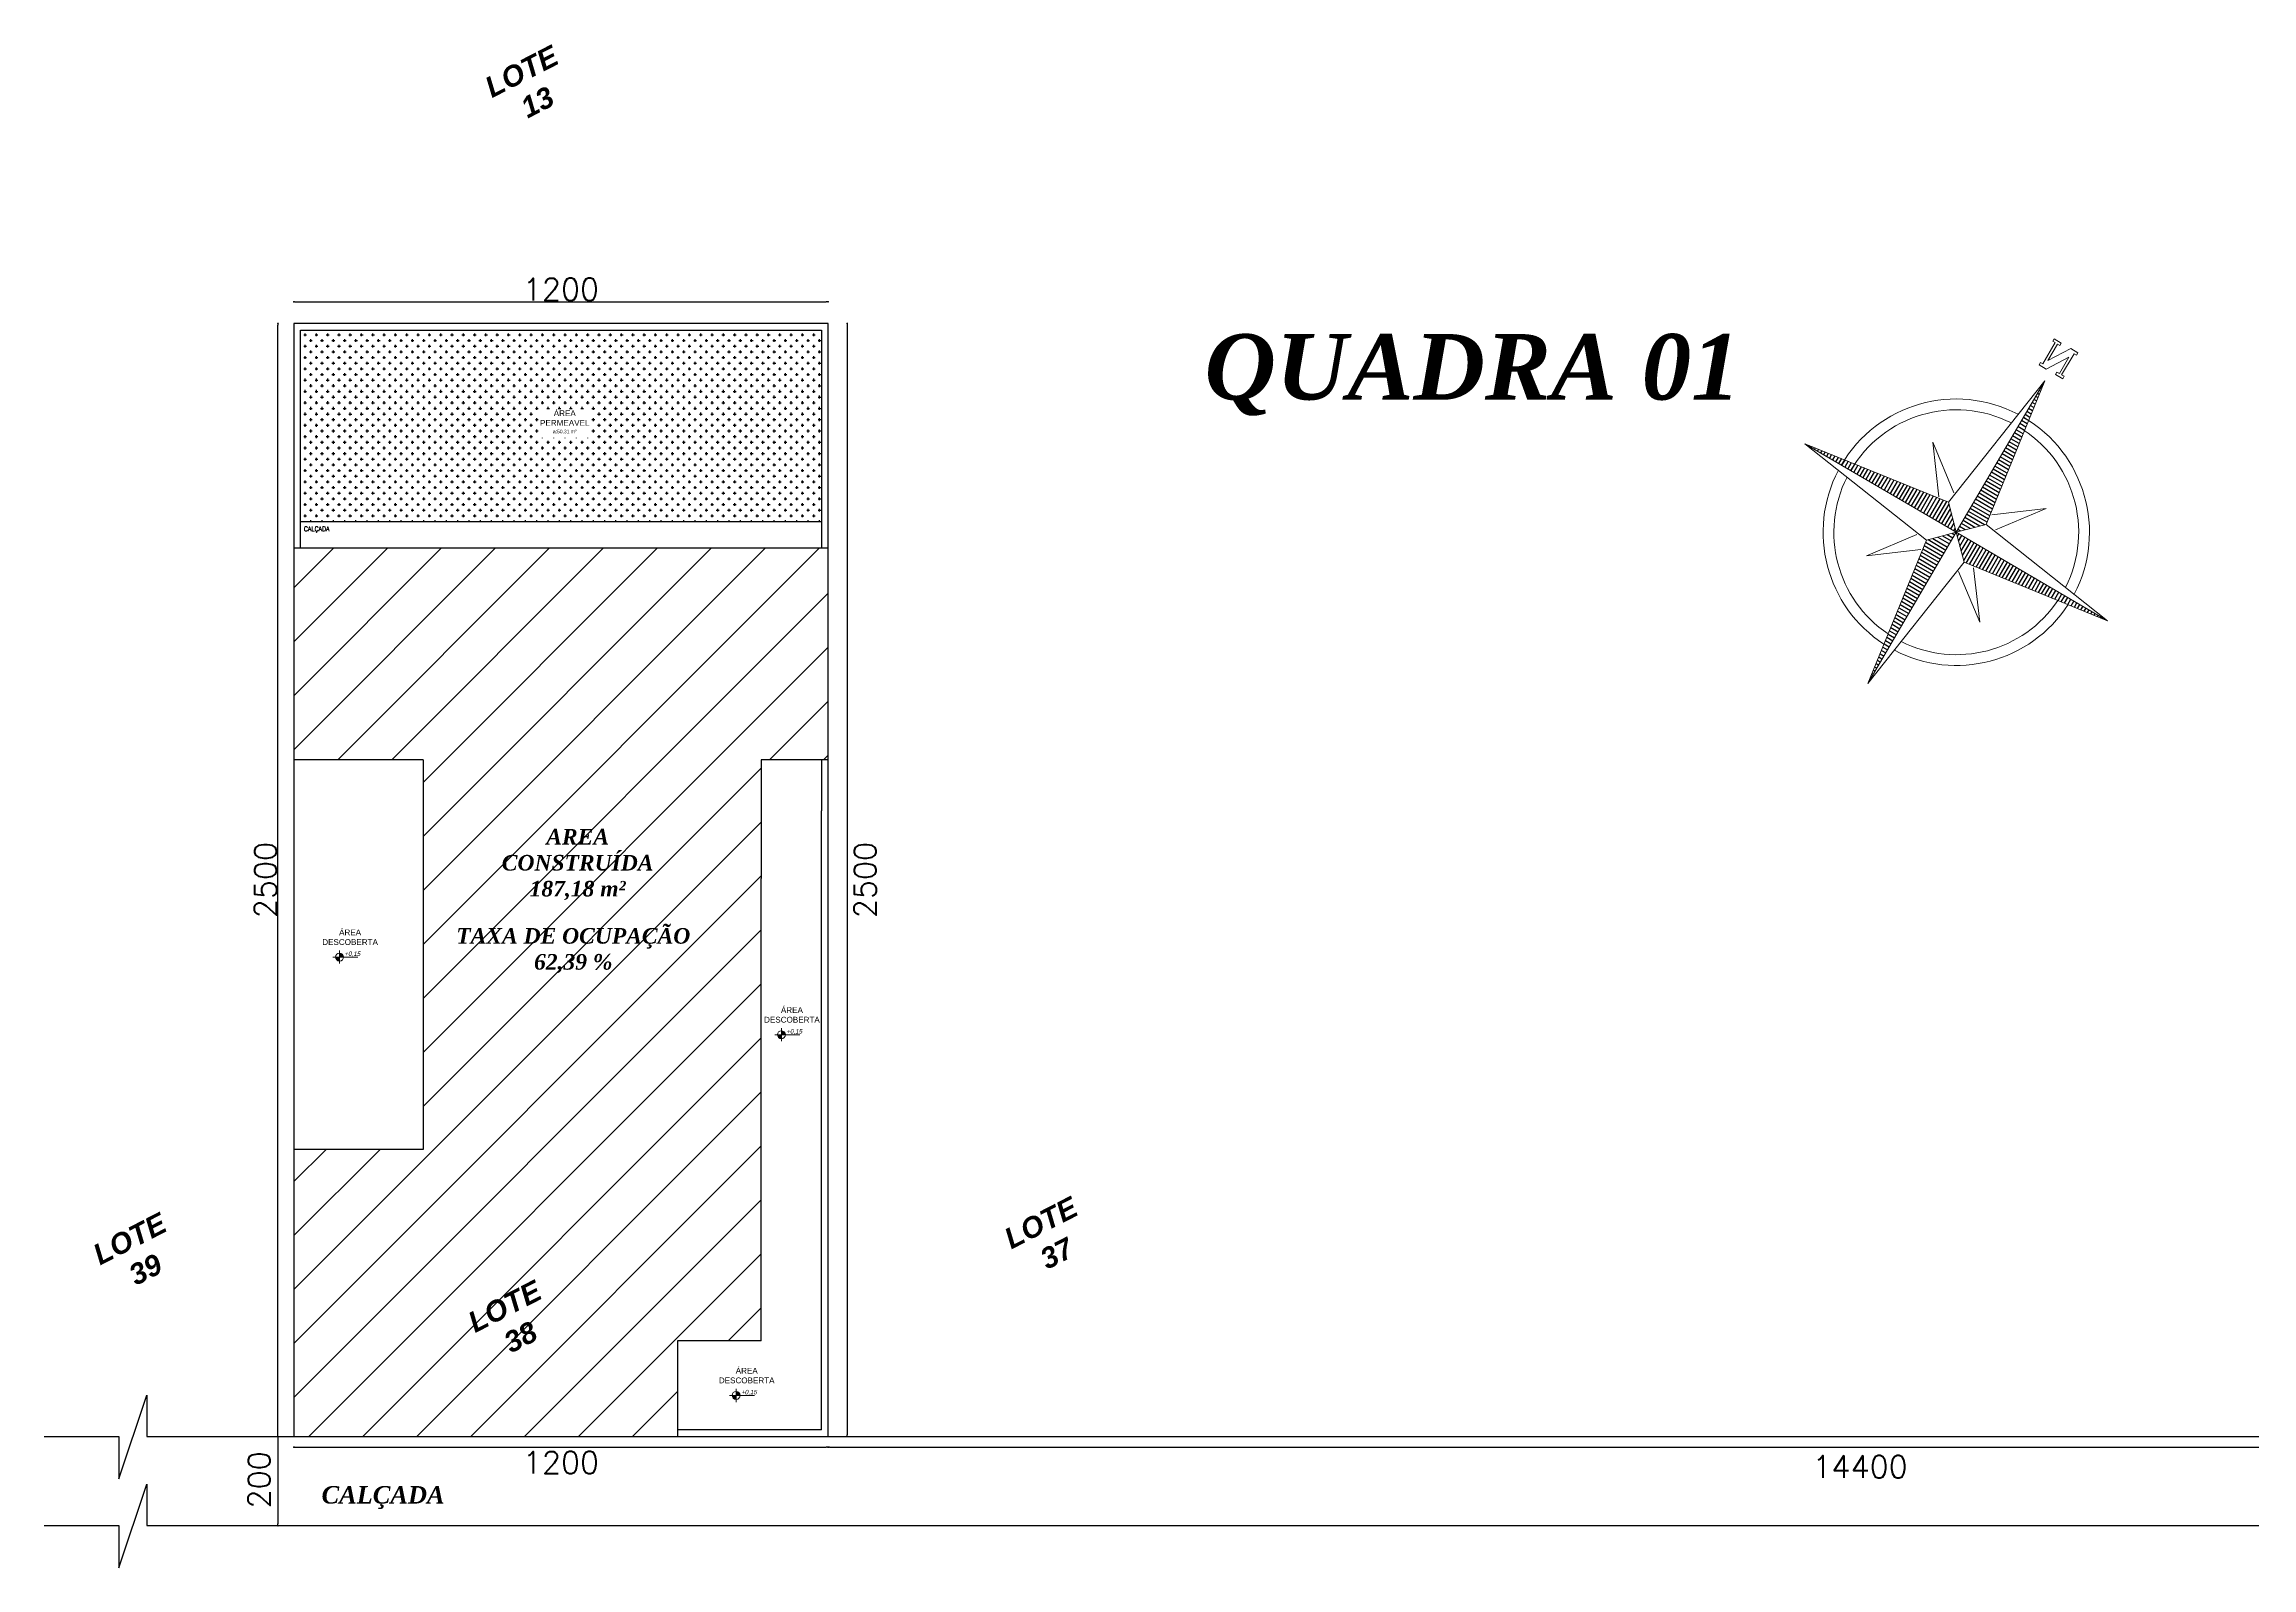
# Model space of a CAD drawing. Header units: millimetres. Extents: x 3314 to 3538, y 1235 to 1314.
# Drawn here: x 3459.32 to 3508.92, y 1276.48 to 1310.7 of the extents above; entities that cross this region are included whole.
import ezdxf

# ---------------------------------------------------------------- set-up
doc = ezdxf.new("R2010")
doc.units = ezdxf.units.MM
doc.linetypes.add('CONTINU', pattern=[0])
for name, color, linetype in [('01', 1, 'Continuous'), ('04', 4, 'Continuous'), ('06', 6, 'Continuous'), ('Layout-int', 1, 'Continuous'), ('PAREDE', 6, 'Continuous'), ('Portas e Janelas', 3, 'Continuous'), ('TextoÁreas', 2, 'Continuous'), ('US_drawings_existing', 7, 'Continuous')]:
    doc.layers.add(name, color=color, linetype=linetype)
doc.layers.add('ALVENARIA', color=7, linetype='Continuous', lineweight=30)
doc.layers.add('LAYOUT', color=8, linetype='Continuous', lineweight=13)
doc.styles.add('ROMANS', font='romans.shx')
doc.styles.add('STYLE1', font='Romans.shx')
doc.styles.add('Util2000', font='arial.ttf')
doc.dimstyles.new('1-100', dxfattribs={"dimtxt": 0.15, "dimasz": 0.04, "dimexe": 0.05, "dimexo": 0.1, "dimgap": 0.03, "dimtad": 1, "dimdec": 0, "dimlfac": 100, "dimzin": 5, "dimdsep": 46, "dimtxsty": 'ROMANS', "dimblk": 'DOT', "dimcen": 0, "dimse1": 1, "dimse2": 1, "dimclrd": 1, "dimclre": 1, "dimclrt": 2, "dimadec": 0, "dimazin": 0, "dimtfac": 1, "dimtdec": 0, "dimtofl": 0, "dimtmove": 2, "dimatfit": 3, "dimfxl": 0.04, "dimtolj": 1, "dimtzin": 1, "dimarcsym": 0})

# ---------------------------------------------------------------- blocks, each defined once
blk = doc.blocks.new('Cotap')
for p, q in [((0, 148), (0, -148)), ((-148, 0), (414, 0))]:
    blk.add_line(p, q)
blk.add_circle((0, 0), 90)
at = {"layer": 'Layout-int', "color": 0}
for points in [[(0, 0), (0, 90), (90, 0), (64, 64)], [(0, 0), (-90, 0), (0, -90), (-64, -64)]]:
    blk.add_solid(points, dxfattribs=at)
at = {"style": 'Util2000', "oblique": 12, "flags": 8}
blk.add_attdef('COTA', (112, 25), '', height=100, dxfattribs=at)
blk = doc.blocks.new('_Dot')
at = {"color": 0, "linetype": 'ByBlock', "lineweight": -2}
blk.add_line((-0.5, 0), (-1, 0), dxfattribs=at)
at = {"color": 0, "linetype": 'ByBlock', "const_width": 0.5}
blk.add_lwpolyline([(-0.25, 0, 1), (0.25, 0, 1)], format="xyb", close=True, dxfattribs=at)
blk = doc.blocks.new('*D206')
at = {"layer": 'ALVENARIA', "color": 1, "lineweight": -2, "transparency": 16777216}
blk.add_line((3464.574, 1279.468), (3464.574, 1304.388), dxfattribs=at)
at = {"layer": 'Defpoints', "color": 0, "transparency": 16777216}
for p in [(3464.574, 1304.428), (3464.933, 1304.428), (3464.933, 1279.428)]:
    blk.add_point(p, dxfattribs=at)
at = {"layer": 'ALVENARIA', "color": 1, "lineweight": -2, "transparency": 16777216, "xscale": 0.04, "yscale": 0.04, "zscale": 0.04}
for p, rotation in [((3464.574, 1304.428), 90), ((3464.574, 1279.428), 270)]:
    blk.add_blockref('_Dot', p, dxfattribs=dict(at, rotation=rotation))
at = {"layer": 'ALVENARIA', "color": 2, "transparency": 16777216, "insert": (3464.294, 1291.928), "char_height": 0.15, "attachment_point": 5, "rotation": 90, "style": 'ROMANS'}
blk.add_mtext('\\A1;{\\H3.33333x;2500}', dxfattribs=at)
blk = doc.blocks.new('*D207')
at = {"layer": 'ALVENARIA', "color": 1, "lineweight": -2, "transparency": 16777216}
blk.add_line((3464.973, 1304.914), (3476.893, 1304.914), dxfattribs=at)
at = {"layer": 'Defpoints', "color": 0, "transparency": 16777216}
for p in [(3476.933, 1304.914), (3464.933, 1304.428), (3476.933, 1304.428)]:
    blk.add_point(p, dxfattribs=at)
at = {"layer": 'ALVENARIA', "color": 1, "lineweight": -2, "transparency": 16777216, "xscale": 0.04, "yscale": 0.04, "zscale": 0.04, "rotation": 180}
blk.add_blockref('_Dot', (3464.933, 1304.914), dxfattribs=at)
at = {"layer": 'ALVENARIA', "color": 1, "lineweight": -2, "transparency": 16777216, "xscale": 0.04, "yscale": 0.04, "zscale": 0.04}
blk.add_blockref('_Dot', (3476.933, 1304.914), dxfattribs=at)
at = {"layer": 'ALVENARIA', "color": 2, "transparency": 16777216, "insert": (3470.933, 1305.194), "char_height": 0.15, "attachment_point": 5, "style": 'ROMANS'}
blk.add_mtext('\\A1;{\\H3.33333x;1200}', dxfattribs=at)
blk = doc.blocks.new('*D208')
at = {"layer": 'ALVENARIA', "color": 1, "lineweight": -2, "transparency": 16777216}
blk.add_line((3477.365, 1304.388), (3477.365, 1279.468), dxfattribs=at)
at = {"layer": 'Defpoints', "color": 0, "transparency": 16777216}
for p in [(3476.933, 1304.428), (3476.96, 1279.428), (3477.365, 1279.428)]:
    blk.add_point(p, dxfattribs=at)
at = {"layer": 'ALVENARIA', "color": 1, "lineweight": -2, "transparency": 16777216, "xscale": 0.04, "yscale": 0.04, "zscale": 0.04}
for p, rotation in [((3477.365, 1304.428), 90), ((3477.365, 1279.428), 270)]:
    blk.add_blockref('_Dot', p, dxfattribs=dict(at, rotation=rotation))
at = {"layer": 'ALVENARIA', "color": 2, "transparency": 16777216, "insert": (3477.767, 1291.928), "char_height": 0.15, "attachment_point": 5, "rotation": 90, "style": 'ROMANS'}
blk.add_mtext('\\A1;{\\H3.33333x;2500}', dxfattribs=at)
blk = doc.blocks.new('*D209')
at = {"layer": 'ALVENARIA', "color": 1, "lineweight": -2, "transparency": 16777216}
blk.add_line((3464.973, 1279.191), (3476.893, 1279.191), dxfattribs=at)
at = {"layer": 'Defpoints', "color": 0, "transparency": 16777216}
for p in [(3464.933, 1279.428), (3476.933, 1279.428), (3476.933, 1279.191)]:
    blk.add_point(p, dxfattribs=at)
at = {"layer": 'ALVENARIA', "color": 1, "lineweight": -2, "transparency": 16777216, "xscale": 0.04, "yscale": 0.04, "zscale": 0.04, "rotation": 180}
blk.add_blockref('_Dot', (3464.933, 1279.191), dxfattribs=at)
at = {"layer": 'ALVENARIA', "color": 1, "lineweight": -2, "transparency": 16777216, "xscale": 0.04, "yscale": 0.04, "zscale": 0.04}
blk.add_blockref('_Dot', (3476.933, 1279.191), dxfattribs=at)
at = {"layer": 'ALVENARIA', "color": 2, "transparency": 16777216, "insert": (3470.933, 1278.846), "char_height": 0.15, "attachment_point": 5, "style": 'ROMANS'}
blk.add_mtext('\\A1;{\\H3.33333x;1200}', dxfattribs=at)
blk = doc.blocks.new('SBPLN014')
for p, q in [((-156, 156), (0, 1250)), ((0, 1250), (0, 0)), ((0, 1250), (156, 156)), ((-469, 469), (-156, 234)), ((-234, 156), (-469, 469)), ((156, 234), (469, 469)), ((469, 469), (234, 156)), ((-1250, 0), (-156, 156)), ((0, 0), (-1250, 0)), ((-156, -156), (-1250, 0)), ((-156, 156), (0, 0)), ((-156, -156), (0, 0)), ((0, 0), (156, 156)), ((1250, 0), (0, 0)), ((0, 0), (0, -1250)), ((0, 0), (156, -156)), ((156, 156), (1250, 0)), ((-469, -469), (-234, -156)), ((0, -1250), (-156, -156)), ((156, -156), (0, -1250)), ((1250, 0), (156, -156)), ((234, -156), (469, -469)), ((-156, -234), (-469, -469)), ((469, -469), (156, -234))]:
    blk.add_line(p, q)
blk.add_lwpolyline([(1348, 64), (1348, 44), (1328, 44), (1328, 103), (1348, 103), (1348, 83), (1523, 83), (1523, 103), (1543, 103), (1543, 44), (1387, -53), (1523, -53), (1523, -34), (1543, -34), (1543, -92), (1523, -92), (1523, -73), (1348, -73), (1348, -92), (1328, -92), (1328, -34), (1484, 64), (1348, 64)])
for radius, start, end in [(950, 92.5891, 177.4109), (950, 0, 87.4109), (873, 93.5464, 176.4536), (873, 0, 86.4536), (950, 182.5891, 267.4109), (873, 183.5464, 266.4536), (950, 270, 357.4109), (873, 270, 356.4536)]:
    blk.add_arc((0, 0), radius, start, end)
at = {"layer": 'Layout-int', "color": 0}
for p, q in [((-18, 1122), (0, 1122)), ((-15, 1147), (0, 1147)), ((-11, 1172), (0, 1172)), ((-8, 1197), (0, 1197)), ((-4, 1222), (0, 1222)), ((0, 1247), (0, 1247)), ((-43, 947), (0, 947)), ((-40, 972), (0, 972)), ((-36, 997), (0, 997)), ((-33, 1022), (0, 1022)), ((-29, 1047), (0, 1047)), ((-25, 1072), (0, 1072)), ((-22, 1097), (0, 1097)), ((-65, 797), (0, 797)), ((-61, 822), (0, 822)), ((-58, 847), (0, 847)), ((-54, 872), (0, 872)), ((-50, 897), (0, 897)), ((-47, 922), (0, 922)), ((-86, 647), (0, 647)), ((-83, 672), (0, 672)), ((-79, 697), (0, 697)), ((-75, 722), (0, 722)), ((-72, 747), (0, 747)), ((-68, 772), (0, 772)), ((-108, 497), (0, 497)), ((-104, 522), (0, 522)), ((-100, 547), (0, 547)), ((-97, 572), (0, 572)), ((-93, 597), (0, 597)), ((-90, 622), (0, 622)), ((-133, 322), (0, 322)), ((-129, 347), (0, 347)), ((-125, 372), (0, 372)), ((-122, 397), (0, 397)), ((-118, 422), (0, 422)), ((-115, 447), (0, 447)), ((-111, 472), (0, 472)), ((-154, 172), (0, 172)), ((-150, 197), (0, 197)), ((-147, 222), (0, 222)), ((-143, 247), (0, 247)), ((-140, 272), (0, 272)), ((-136, 297), (0, 297)), ((-147, 147), (0, 147)), ((-122, 122), (0, 122)), ((-97, 97), (0, 97)), ((-72, 72), (0, 72)), ((-47, 47), (0, 47)), ((-22, 22), (0, 22)), ((22, 22), (22, 0)), ((47, 47), (47, 0)), ((72, 72), (72, 0)), ((97, 97), (97, 0)), ((122, 122), (122, 0)), ((147, 147), (147, 0)), ((172, 154), (172, 0)), ((197, 150), (197, 0)), ((222, 147), (222, 0)), ((247, 143), (247, 0)), ((272, 140), (272, 0)), ((297, 136), (297, 0)), ((322, 133), (322, 0)), ((347, 129), (347, 0)), ((372, 125), (372, 0)), ((397, 122), (397, 0)), ((422, 118), (422, 0)), ((447, 115), (447, 0)), ((472, 111), (472, 0)), ((497, 108), (497, 0)), ((522, 104), (522, 0)), ((547, 100), (547, 0)), ((572, 97), (572, 0)), ((597, 93), (597, 0)), ((622, 90), (622, 0)), ((647, 86), (647, 0)), ((672, 83), (672, 0)), ((697, 79), (697, 0)), ((722, 75), (722, 0)), ((747, 72), (747, 0)), ((772, 68), (772, 0)), ((797, 65), (797, 0)), ((822, 61), (822, 0)), ((847, 58), (847, 0)), ((872, 54), (872, 0)), ((897, 50), (897, 0)), ((922, 47), (922, 0)), ((947, 43), (947, 0)), ((972, 40), (972, 0)), ((997, 36), (997, 0)), ((1022, 33), (1022, 0)), ((1047, 29), (1047, 0)), ((1072, 25), (1072, 0)), ((1097, 22), (1097, 0)), ((1122, 18), (1122, 0)), ((1147, 15), (1147, 0)), ((1172, 11), (1172, 0)), ((1197, 8), (1197, 0)), ((1222, 4), (1222, 0)), ((1247, 0), (1247, 0)), ((-1247, 0), (-1247, 0)), ((-1222, -4), (-1222, 0)), ((-1197, -8), (-1197, 0)), ((-1172, -11), (-1172, 0)), ((-1147, -15), (-1147, 0)), ((-1122, -18), (-1122, 0)), ((-1097, -22), (-1097, 0)), ((-1072, -25), (-1072, 0)), ((-1047, -29), (-1047, 0)), ((-1022, -33), (-1022, 0)), ((-997, -36), (-997, 0)), ((-972, -40), (-972, 0)), ((-947, -43), (-947, 0)), ((-922, -47), (-922, 0)), ((-897, -50), (-897, 0)), ((-872, -54), (-872, 0)), ((-847, -58), (-847, 0)), ((-822, -61), (-822, 0)), ((-797, -65), (-797, 0)), ((-772, -68), (-772, 0)), ((-747, -72), (-747, 0)), ((-722, -75), (-722, 0)), ((-697, -79), (-697, 0)), ((-672, -83), (-672, 0)), ((-647, -86), (-647, 0)), ((-622, -90), (-622, 0)), ((-597, -93), (-597, 0)), ((-572, -97), (-572, 0)), ((-547, -100), (-547, 0)), ((-522, -104), (-522, 0)), ((-497, -108), (-497, 0)), ((-472, -111), (-472, 0)), ((-447, -115), (-447, 0)), ((-422, -118), (-422, 0)), ((-397, -122), (-397, 0)), ((-372, -125), (-372, 0)), ((-347, -129), (-347, 0)), ((-322, -133), (-322, 0)), ((-297, -136), (-297, 0)), ((-272, -140), (-272, 0)), ((-247, -143), (-247, 0)), ((-222, -147), (-222, 0)), ((-197, -150), (-197, 0)), ((-172, -154), (-172, 0)), ((-147, -147), (-147, 0)), ((-122, -122), (-122, 0)), ((-97, -97), (-97, 0)), ((-72, -72), (-72, 0)), ((-47, -47), (-47, 0)), ((-22, -22), (-22, 0)), ((22, -22), (0, -22)), ((47, -47), (0, -47)), ((72, -72), (0, -72)), ((97, -97), (0, -97)), ((122, -122), (0, -122)), ((147, -147), (0, -147)), ((154, -172), (0, -172)), ((150, -197), (0, -197)), ((147, -222), (0, -222)), ((143, -247), (0, -247)), ((140, -272), (0, -272)), ((136, -297), (0, -297)), ((133, -322), (0, -322)), ((129, -347), (0, -347)), ((125, -372), (0, -372)), ((122, -397), (0, -397)), ((118, -422), (0, -422)), ((115, -447), (0, -447)), ((111, -472), (0, -472)), ((108, -497), (0, -497)), ((104, -522), (0, -522)), ((100, -547), (0, -547)), ((97, -572), (0, -572)), ((93, -597), (0, -597)), ((90, -622), (0, -622)), ((86, -647), (0, -647)), ((83, -672), (0, -672)), ((79, -697), (0, -697)), ((75, -722), (0, -722)), ((72, -747), (0, -747)), ((68, -772), (0, -772)), ((65, -797), (0, -797)), ((61, -822), (0, -822)), ((58, -847), (0, -847)), ((54, -872), (0, -872)), ((50, -897), (0, -897)), ((47, -922), (0, -922)), ((43, -947), (0, -947)), ((40, -972), (0, -972)), ((36, -997), (0, -997)), ((33, -1022), (0, -1022)), ((29, -1047), (0, -1047)), ((25, -1072), (0, -1072)), ((22, -1097), (0, -1097)), ((18, -1122), (0, -1122)), ((15, -1147), (0, -1147)), ((11, -1172), (0, -1172)), ((8, -1197), (0, -1197)), ((4, -1222), (0, -1222)), ((0, -1247), (0, -1247))]:
    blk.add_line(p, q, dxfattribs=at)
blk = doc.blocks.new('*D210')
at = {"layer": 'ALVENARIA', "color": 1, "lineweight": -2, "transparency": 16777216}
blk.add_line((3464.574, 1279.388), (3464.574, 1277.468), dxfattribs=at)
at = {"layer": 'Defpoints', "color": 0, "transparency": 16777216}
for p in [(3464.933, 1279.428), (3464.574, 1277.428), (3464.933, 1277.428)]:
    blk.add_point(p, dxfattribs=at)
at = {"layer": 'ALVENARIA', "color": 1, "lineweight": -2, "transparency": 16777216, "xscale": 0.04, "yscale": 0.04, "zscale": 0.04}
for p, rotation in [((3464.574, 1279.428), 90), ((3464.574, 1277.428), 270)]:
    blk.add_blockref('_Dot', p, dxfattribs=dict(at, rotation=rotation))
at = {"layer": 'ALVENARIA', "color": 2, "transparency": 16777216, "insert": (3464.152, 1278.456), "char_height": 0.15, "attachment_point": 5, "rotation": 90, "style": 'ROMANS'}
blk.add_mtext('\\A1;{\\H3.33333x;200}', dxfattribs=at)
blk = doc.blocks.new('*D211')
at = {"layer": 'ALVENARIA', "color": 1, "lineweight": -2, "transparency": 16777216}
blk.add_line((3477, 1279.191), (3521.283, 1279.191), dxfattribs=at)
at = {"layer": 'Defpoints', "color": 0, "transparency": 16777216}
for p in [(3476.96, 1279.428), (3521.323, 1279.428), (3521.323, 1279.191)]:
    blk.add_point(p, dxfattribs=at)
at = {"layer": 'ALVENARIA', "color": 1, "lineweight": -2, "transparency": 16777216, "xscale": 0.04, "yscale": 0.04, "zscale": 0.04, "rotation": 180}
blk.add_blockref('_Dot', (3476.96, 1279.191), dxfattribs=at)
at = {"layer": 'ALVENARIA', "color": 1, "lineweight": -2, "transparency": 16777216, "xscale": 0.04, "yscale": 0.04, "zscale": 0.04}
blk.add_blockref('_Dot', (3521.323, 1279.191), dxfattribs=at)
at = {"layer": 'ALVENARIA', "color": 2, "transparency": 16777216, "insert": (3500.121, 1278.751), "char_height": 0.15, "width": 5.057, "attachment_point": 5, "style": 'ROMANS'}
blk.add_mtext('\\A1;{\\H3.33333x;14400}', dxfattribs=at)

msp = doc.modelspace()

# ---------------------------------------------------------------- hatches: boundary and pattern name
at = {"layer": 'PAREDE'}
h = msp.add_hatch(dxfattribs=at)
h.set_pattern_fill('CROSS', color=3, scale=0.02)
h.set_pattern_definition([(0, (149.05533, -1.26151), (0.127, 0.127), [0.0635, -0.1905]), (90, (149.08708, -1.29326), (-0.127, 0.127), [0.0635, -0.1905])])
h.paths.add_polyline_path([(3476.783, 1299.978), (3476.783, 1304.278), (3465.083, 1304.278), (3465.083, 1299.978)])
h.paths.add_polyline_path([(3470.44, 1301.857), (3471.59, 1301.857), (3471.59, 1302.51), (3470.44, 1302.51)], flags=16)
at = {"layer": 'US_drawings_existing'}
h = msp.add_hatch(dxfattribs=at)
h.set_pattern_fill('ANSI31', color=9, scale=0.27)
h.paths.add_polyline_path([(3476.933, 1299.378), (3473.986, 1299.378), (3464.933, 1299.378), (3464.933, 1294.628), (3467.833, 1294.628), (3467.833, 1285.878), (3464.933, 1285.878), (3464.933, 1279.428), (3473.553, 1279.428), (3473.553, 1281.578), (3475.433, 1281.578), (3475.433, 1291.963), (3475.433, 1294.628), (3476.933, 1294.628)])
h.paths.add_polyline_path([(3468.532, 1289.668), (3473.847, 1289.668), (3473.847, 1291.001), (3468.532, 1291.001)], flags=24)
h.paths.add_polyline_path([(3469.555, 1291.308), (3473.061, 1291.308), (3473.061, 1293.323), (3469.555, 1293.323)], flags=24)
h.paths.add_polyline_path([(3469.345, 1280.765), (3471.123, 1281.681), (3470.328, 1283.224), (3468.55, 1282.308)], flags=24)

# ---------------------------------------------------------------- linework, layer by layer
at = {"layer": '01'}
for p, q in [((3461.002, 1278.481), (3461.63, 1280.362)), ((3461.63, 1280.362), (3461.63, 1279.428)), ((3461.002, 1279.428), (3461.002, 1278.481)), ((3461.002, 1276.481), (3461.63, 1278.362)), ((3461.63, 1278.362), (3461.63, 1277.428)), ((3461.002, 1277.428), (3461.002, 1276.481))]:
    msp.add_line(p, q, dxfattribs=at)
at = {"layer": 'ALVENARIA'}
for p, q in [((3476.933, 1304.428), (3464.933, 1304.428)), ((3464.933, 1304.428), (3464.933, 1279.428)), ((3465.083, 1299.378), (3465.083, 1304.278)), ((3465.083, 1304.278), (3476.783, 1304.278)), ((3476.783, 1304.278), (3476.783, 1299.378)), ((3476.933, 1279.428), (3476.933, 1304.428)), ((3465.083, 1299.978), (3476.783, 1299.978)), ((3473.986, 1299.378), (3464.933, 1299.378)), ((3476.933, 1299.378), (3473.986, 1299.378)), ((3467.833, 1294.628), (3464.933, 1294.628)), ((3467.833, 1294.628), (3467.833, 1285.878)), ((3475.433, 1294.628), (3475.433, 1291.963)), ((3476.933, 1294.628), (3475.433, 1294.628)), ((3476.783, 1294.628), (3476.783, 1293.478)), ((3476.783, 1279.578), (3476.783, 1293.478)), ((3475.433, 1281.578), (3475.433, 1291.963)), ((3467.833, 1285.878), (3464.933, 1285.878)), ((3475.433, 1281.578), (3473.553, 1281.578)), ((3459.321, 1279.428), (3461.002, 1279.428)), ((3461.63, 1279.428), (3476.933, 1279.428)), ((3476.783, 1279.578), (3473.553, 1279.578)), ((3476.933, 1279.428), (3521.323, 1279.428)), ((3459.321, 1277.428), (3461.002, 1277.428)), ((3461.63, 1277.428), (3523.323, 1277.428))]:
    msp.add_line(p, q, dxfattribs=at)
at = {"layer": 'ALVENARIA', "linetype": 'CONTINU'}
msp.add_line((3473.553, 1281.578), (3473.553, 1279.428), dxfattribs=at)

# ---------------------------------------------------------------- block references
at = {"layer": 'LAYOUT', "color": 1, "xscale": -0.003149659591272696, "yscale": 0.003149659591272696, "zscale": 0.003149659591272696, "rotation": 239.701253947407}
msp.add_blockref('SBPLN014', (3502.283, 1299.738), dxfattribs=at)
at = {"layer": 'LAYOUT', "color": 1, "xscale": 0.001, "yscale": 0.001, "zscale": 0.001}
for p in [(3465.958, 1290.198), (3475.886, 1288.454), (3474.869, 1280.353)]:
    msp.add_blockref('Cotap', p, dxfattribs=at).add_auto_attribs({'COTA': '+0,15'})

# ---------------------------------------------------------------- texts
at = {"layer": '04', "insert": (3491.415, 1303.271), "char_height": 1.47207, "width": 46.26715, "attachment_point": 5, "style": 'ROMANS'}
msp.add_mtext('{\\fTimes New Roman|b1|i1|c0|p18;\\C4;QUADRA 01}', dxfattribs=at)
at = {"layer": '04', "attachment_point": 5, "style": 'ROMANS'}
for s, insert, char_height in [('{\\fTimes New Roman|b1|i1|c0|p18;\\C4;AREA \\PCONSTRUÍDA^J187,18 m²}', (3471.307, 1292.275), 0.35), ('{\\fTimes New Roman|b1|i1|c0|p18;\\C4;TAXA DE OCUPAÇÃO^J62,39 %}', (3471.209, 1290.341), 0.35), ('{\\fTimes New Roman|b1|i1|c0|p18;\\C4;CALÇADA}', (3466.935, 1278.058), 0.39181)]:
    msp.add_mtext(s, dxfattribs=dict(at, insert=insert, char_height=char_height))
at = {"layer": '06', "char_height": 0.46512, "attachment_point": 5, "rotation": 27.2592, "style": 'ROMANS'}
for s, insert in [('{\\fArial|b1|i1|c0|p34;\\C4;LOTE ^J13}', (3470.225, 1309.741)), ('{\\fArial|b1|i1|c0|p34;\\C4;LOTE ^J37}', (3481.894, 1283.885)), ('{\\fArial|b1|i1|c0|p34;\\C4;LOTE ^J39}', (3461.42, 1283.525)), ('{\\fArial|b1|i1|c0|p34;\\C4;LOTE ^J38}', (3469.846, 1282.007))]:
    msp.add_mtext(s, dxfattribs=dict(at, insert=insert))
at = {"layer": 'Portas e Janelas', "color": 2, "linetype": 'Continuous', "ltscale": 0.25, "style": 'STYLE1'}
msp.add_text('CALÇADA', height=0.1, dxfattribs=at).set_placement((3465.157, 1299.764))
at = {"layer": 'TextoÁreas', "char_height": 0.13, "attachment_point": 5, "style": 'Util2000'}
for s, insert in [('ÁREA \\PPERMEAVEL\\P{\\H0.61538x;a:50,31 m²}', (3471.018, 1302.211)), ('ÁREA \\PDESCOBERTA', (3466.195, 1290.642)), ('ÁREA \\PDESCOBERTA', (3476.122, 1288.898)), ('ÁREA \\PDESCOBERTA', (3475.106, 1280.798))]:
    msp.add_mtext(s, dxfattribs=dict(at, insert=insert))

# ---------------------------------------------------------------- dimensions: what is measured, and where the dimension line sits
at = {"layer": 'ALVENARIA'}
dim = msp.add_linear_dim(base=(3476.933, 1304.914), p1=(3464.933, 1304.428), p2=(3476.933, 1304.428), text='{\\H3.33333x;<>}', dimstyle='1-100', dxfattribs=at)
dim.commit()
dim.dimension.update_dxf_attribs({"geometry": '*D207', "text_midpoint": (3470.933, 1305.194)})
dim = msp.add_linear_dim(base=(3464.574, 1304.428), p1=(3464.933, 1279.428), p2=(3464.933, 1304.428), angle=90, text='{\\H3.33333x;<>}', dimstyle='1-100', override={"dimfxlon": 1}, dxfattribs=at)
dim.commit()
dim.dimension.update_dxf_attribs({"geometry": '*D206', "text_midpoint": (3464.294, 1291.928)})
for base, p1, p2, picture, middle in [((3477.365, 1279.428), (3476.933, 1304.428), (3476.96, 1279.428), '*D208', (3477.767, 1291.928)), ((3464.574, 1277.428), (3464.933, 1279.428), (3464.933, 1277.428), '*D210', (3464.152, 1278.456))]:
    dim = msp.add_linear_dim(base=base, p1=p1, p2=p2, angle=90, text='{\\H3.33333x;<>}', dimstyle='1-100', override={"dimfxlon": 1}, dxfattribs=at)
    dim.commit()
    dim.dimension.update_dxf_attribs({"geometry": picture, "text_midpoint": middle, "dimtype": 160})
for base, p1, p2, text, picture, middle in [((3476.933, 1279.191), (3464.933, 1279.428), (3476.933, 1279.428), '{\\H3.33333x;<>}', '*D209', (3470.933, 1278.846)), ((3521.323, 1279.191), (3476.96, 1279.428), (3521.323, 1279.428), '{\\H3.33333x;14400}', '*D211', (3500.121, 1278.751))]:
    dim = msp.add_linear_dim(base=base, p1=p1, p2=p2, text=text, dimstyle='1-100', override={"dimfxlon": 1}, dxfattribs=at)
    dim.commit()
    dim.dimension.update_dxf_attribs({"geometry": picture, "text_midpoint": middle, "dimtype": 160})

doc.saveas('drawing.dxf')
